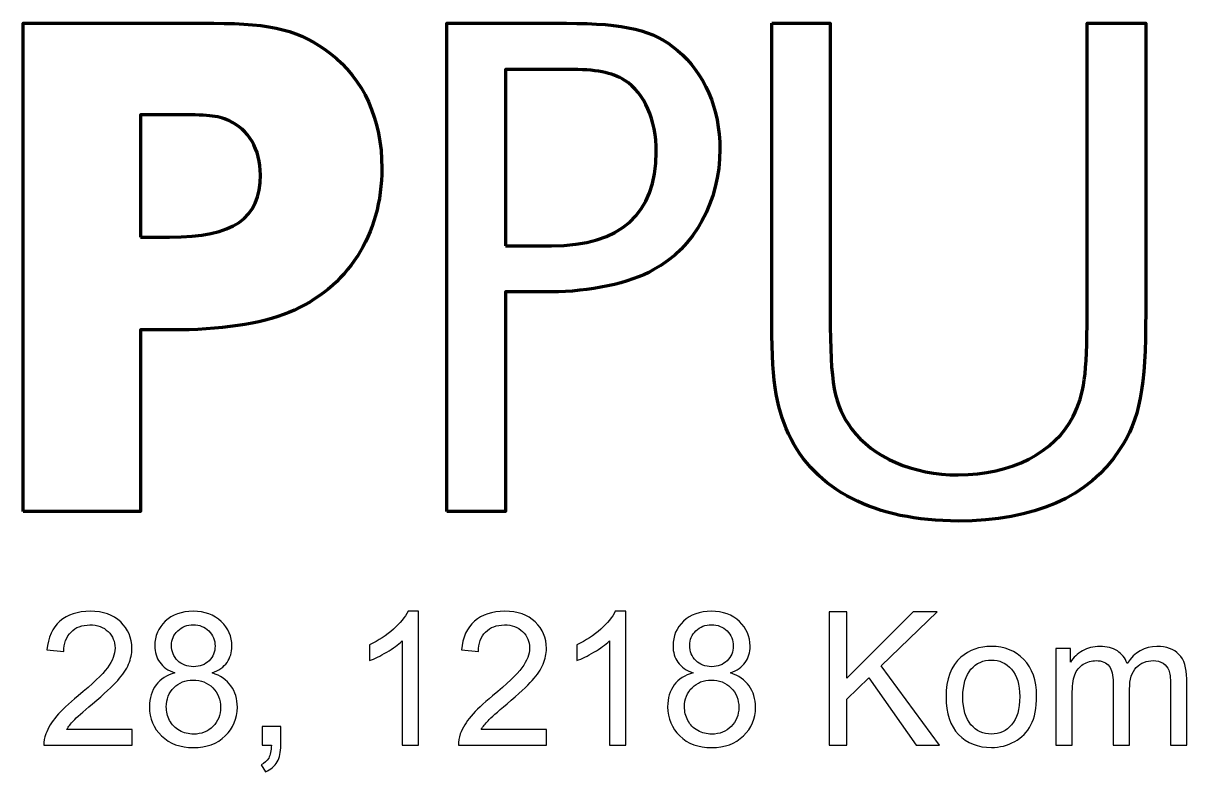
# Model space of a CAD drawing. Header units: millimetres. Extents: x -58 to 71, y 45 to 86.
# Drawn here: x 3.15 to 32.55, y 54.84 to 73.74 of the extents above; entities that cross this region are included whole.
import ezdxf

# ---------------------------------------------------------------- set-up
doc = ezdxf.new("R2010")
doc.units = ezdxf.units.MM
doc.header["$MEASUREMENT"] = 0
doc.layers.add('Layer 1', color=7, linetype='Continuous')

msp = doc.modelspace()

# ---------------------------------------------------------------- linework, layer by layer
at = {"layer": 'Layer 1', "color": 250, "lineweight": 70}
for points, knots in [([(3.1492, 61.4092), (3.1492, 61.4092), (6.1079, 61.4092), (6.1079, 61.4092), (6.1079, 61.4092), (6.1079, 61.4092), (6.1079, 65.9954), (6.1079, 65.9954), (6.1079, 65.9954), (6.1079, 65.9954), (6.8847, 65.9954), (6.8847, 65.9954), (6.8847, 65.9954), (8.1237, 65.9954), (9.1407, 66.1433), (9.8619, 66.4393), (9.8619, 66.4393), (11.3413, 67.0494), (12.2105, 68.3994), (12.2105, 70.0822), (12.2105, 70.0822), (12.2105, 71.3212), (11.7482, 72.3383), (10.8975, 72.9855), (10.8975, 72.9855), (10.1578, 73.5588), (9.4551, 73.7437), (7.9573, 73.7437), (7.9573, 73.7437), (7.9573, 73.7437), (3.1492, 73.7437), (3.1492, 73.7437), (3.1492, 73.7437), (3.1492, 73.7437), (3.1492, 61.4092), (3.1492, 61.4092)], [0, 0, 0, 0, 0.1, 0.1, 0.1, 0.1, 0.2, 0.2, 0.2, 0.2, 0.3, 0.3, 0.3, 0.3, 0.4, 0.4, 0.4, 0.4, 0.5, 0.5, 0.5, 0.5, 0.6, 0.6, 0.6, 0.6, 0.7, 0.7, 0.7, 0.7, 0.8, 0.8, 0.8, 0.8, 1, 1, 1, 1]), ([(13.855, 61.4092), (13.855, 61.4092), (15.3345, 61.4092), (15.3345, 61.4092), (15.3345, 61.4092), (15.3345, 61.4092), (15.3345, 66.957), (15.3345, 66.957), (15.3345, 66.957), (15.3345, 66.957), (16.4995, 66.957), (16.4995, 66.957), (16.4995, 66.957), (17.4241, 66.957), (18.4967, 67.1789), (19.07, 67.5118), (19.07, 67.5118), (20.1056, 68.0665), (20.7527, 69.2501), (20.7527, 70.563), (20.7527, 70.563), (20.7527, 71.5801), (20.3644, 72.4863), (19.6803, 73.0595), (19.6803, 73.0595), (19.07, 73.5773), (18.3672, 73.7437), (16.8693, 73.7437), (16.8693, 73.7437), (16.8693, 73.7437), (13.855, 73.7437), (13.855, 73.7437), (13.855, 73.7437), (13.855, 73.7437), (13.855, 61.4092), (13.855, 61.4092)], [0, 0, 0, 0, 0.1, 0.1, 0.1, 0.1, 0.2, 0.2, 0.2, 0.2, 0.3, 0.3, 0.3, 0.3, 0.4, 0.4, 0.4, 0.4, 0.5, 0.5, 0.5, 0.5, 0.6, 0.6, 0.6, 0.6, 0.7, 0.7, 0.7, 0.7, 0.8, 0.8, 0.8, 0.8, 1, 1, 1, 1]), ([(22.0617, 73.7437), (22.0617, 73.7437), (22.0617, 66.4393), (22.0617, 66.4393), (22.0617, 66.4393), (22.0617, 64.7563), (22.1543, 64.0907), (22.4871, 63.3695), (22.4871, 63.3695), (23.1528, 61.9455), (24.6692, 61.1688), (26.7774, 61.1688), (26.7774, 61.1688), (28.6821, 61.1688), (30.0875, 61.7791), (30.8457, 62.9626), (30.8457, 62.9626), (31.3634, 63.7394), (31.5114, 64.5159), (31.5114, 66.4393), (31.5114, 66.4393), (31.5114, 66.4393), (31.5114, 73.7437), (31.5114, 73.7437), (31.5114, 73.7437), (31.5114, 73.7437), (30.0321, 73.7437), (30.0321, 73.7437), (30.0321, 73.7437), (30.0321, 73.7437), (30.0321, 66.3837), (30.0321, 66.3837), (30.0321, 66.3837), (30.0321, 64.8674), (29.9581, 64.3681), (29.6806, 63.8133), (29.6806, 63.8133), (29.2183, 62.9071), (28.1087, 62.3339), (26.7774, 62.3339), (26.7774, 62.3339), (25.6308, 62.3339), (24.6138, 62.7776), (24.0775, 63.499), (24.0775, 63.499), (23.6336, 64.1091), (23.5412, 64.627), (23.5412, 66.3837), (23.5412, 66.3837), (23.5412, 66.3837), (23.5412, 73.7437), (23.5412, 73.7437), (23.5412, 73.7437), (23.5412, 73.7437), (22.0617, 73.7437), (22.0617, 73.7437)], [0, 0, 0, 0, 0.0666667, 0.0666667, 0.0666667, 0.0666667, 0.1333333, 0.1333333, 0.1333333, 0.1333333, 0.2, 0.2, 0.2, 0.2, 0.2666667, 0.2666667, 0.2666667, 0.2666667, 0.3333333, 0.3333333, 0.3333333, 0.3333333, 0.4, 0.4, 0.4, 0.4, 0.4666667, 0.4666667, 0.4666667, 0.4666667, 0.5333333, 0.5333333, 0.5333333, 0.5333333, 0.6, 0.6, 0.6, 0.6, 0.6666667, 0.6666667, 0.6666667, 0.6666667, 0.7333333, 0.7333333, 0.7333333, 0.7333333, 0.8, 0.8, 0.8, 0.8, 0.8666667, 0.8666667, 0.8666667, 0.8666667, 1, 1, 1, 1]), ([(15.3345, 68.122), (15.3345, 68.122), (15.3345, 72.5787), (15.3345, 72.5787), (15.3345, 72.5787), (15.3345, 72.5787), (16.9064, 72.5787), (16.9064, 72.5787), (16.9064, 72.5787), (17.6276, 72.5787), (18.0159, 72.5047), (18.3488, 72.3013), (18.3488, 72.3013), (18.848, 71.9685), (19.1439, 71.3212), (19.1439, 70.489), (19.1439, 70.489), (19.1439, 68.9357), (18.2377, 68.122), (16.4995, 68.122), (16.4995, 68.122), (16.4995, 68.122), (15.3345, 68.122), (15.3345, 68.122)], [0, 0, 0, 0, 0.1428571, 0.1428571, 0.1428571, 0.1428571, 0.2857143, 0.2857143, 0.2857143, 0.2857143, 0.4285714, 0.4285714, 0.4285714, 0.4285714, 0.5714286, 0.5714286, 0.5714286, 0.5714286, 0.7142857, 0.7142857, 0.7142857, 0.7142857, 1, 1, 1, 1]), ([(6.1079, 68.344), (6.1079, 68.344), (6.1079, 71.4321), (6.1079, 71.4321), (6.1079, 71.4321), (6.1079, 71.4321), (6.9586, 71.4321), (6.9586, 71.4321), (6.9586, 71.4321), (7.8093, 71.4321), (8.0497, 71.4137), (8.3455, 71.2842), (8.3455, 71.2842), (8.8449, 71.0623), (9.1407, 70.563), (9.1407, 69.9157), (9.1407, 69.9157), (9.1407, 68.8062), (8.475, 68.344), (6.8477, 68.344), (6.8477, 68.344), (6.8477, 68.344), (6.1079, 68.344), (6.1079, 68.344)], [0, 0, 0, 0, 0.1428571, 0.1428571, 0.1428571, 0.1428571, 0.2857143, 0.2857143, 0.2857143, 0.2857143, 0.4285714, 0.4285714, 0.4285714, 0.4285714, 0.5714286, 0.5714286, 0.5714286, 0.5714286, 0.7142857, 0.7142857, 0.7142857, 0.7142857, 1, 1, 1, 1])]:
    msp.add_open_spline(points, degree=3, knots=knots, dxfattribs=at)
at = {"layer": 'Layer 1', "color": 250}
for points, knots in [([(5.8989, 55.9004), (5.8989, 55.9004), (5.8989, 55.5024), (5.8989, 55.5024), (5.8989, 55.5024), (5.8989, 55.5024), (3.6706, 55.5024), (3.6706, 55.5024), (3.6706, 55.5024), (3.6674, 55.6021), (3.6831, 55.6978), (3.7184, 55.7897), (3.7184, 55.7897), (3.7749, 55.942), (3.866, 56.0911), (3.9908, 56.2387), (3.9908, 56.2387), (4.1164, 56.3854), (4.2969, 56.5558), (4.5324, 56.7488), (4.5324, 56.7488), (4.8989, 57.0495), (5.147, 57.2873), (5.2757, 57.4631), (5.2757, 57.4631), (5.4044, 57.6382), (5.4688, 57.8046), (5.4688, 57.9608), (5.4688, 57.9608), (5.4688, 58.1248), (5.4099, 58.263), (5.293, 58.376), (5.293, 58.376), (5.1752, 58.4882), (5.0222, 58.5447), (4.8338, 58.5447), (4.8338, 58.5447), (4.6344, 58.5447), (4.4751, 58.4851), (4.3558, 58.365), (4.3558, 58.365), (4.2357, 58.2457), (4.1753, 58.0801), (4.1737, 57.8689), (4.1737, 57.8689), (4.1737, 57.8689), (3.7483, 57.9121), (3.7483, 57.9121), (3.7483, 57.9121), (3.7773, 58.23), (3.8872, 58.4717), (4.0771, 58.6381), (4.0771, 58.6381), (4.2671, 58.8045), (4.523, 58.8877), (4.8432, 58.8877), (4.8432, 58.8877), (5.1666, 58.8877), (5.4225, 58.7975), (5.6109, 58.6185), (5.6109, 58.6185), (5.8, 58.4388), (5.8942, 58.2166), (5.8942, 57.9513), (5.8942, 57.9513), (5.8942, 57.8163), (5.8668, 57.6837), (5.811, 57.5534), (5.811, 57.5534), (5.7561, 57.4231), (5.6642, 57.2857), (5.5363, 57.1421), (5.5363, 57.1421), (5.4084, 56.9977), (5.1956, 56.7999), (4.8982, 56.5487), (4.8982, 56.5487), (4.6501, 56.3399), (4.4908, 56.1986), (4.4202, 56.1241), (4.4202, 56.1241), (4.3495, 56.0503), (4.2914, 55.9757), (4.2451, 55.9004), (4.2451, 55.9004), (4.2451, 55.9004), (5.8989, 55.9004), (5.8989, 55.9004)], [0, 0, 0, 0, 0.0434783, 0.0434783, 0.0434783, 0.0434783, 0.0869565, 0.0869565, 0.0869565, 0.0869565, 0.1304348, 0.1304348, 0.1304348, 0.1304348, 0.173913, 0.173913, 0.173913, 0.173913, 0.2173913, 0.2173913, 0.2173913, 0.2173913, 0.2608696, 0.2608696, 0.2608696, 0.2608696, 0.3043478, 0.3043478, 0.3043478, 0.3043478, 0.3478261, 0.3478261, 0.3478261, 0.3478261, 0.3913043, 0.3913043, 0.3913043, 0.3913043, 0.4347826, 0.4347826, 0.4347826, 0.4347826, 0.4782609, 0.4782609, 0.4782609, 0.4782609, 0.5217391, 0.5217391, 0.5217391, 0.5217391, 0.5652174, 0.5652174, 0.5652174, 0.5652174, 0.6086957, 0.6086957, 0.6086957, 0.6086957, 0.6521739, 0.6521739, 0.6521739, 0.6521739, 0.6956522, 0.6956522, 0.6956522, 0.6956522, 0.7391304, 0.7391304, 0.7391304, 0.7391304, 0.7826087, 0.7826087, 0.7826087, 0.7826087, 0.826087, 0.826087, 0.826087, 0.826087, 0.8695652, 0.8695652, 0.8695652, 0.8695652, 0.9130435, 0.9130435, 0.9130435, 0.9130435, 1, 1, 1, 1]), ([(6.9798, 57.3305), (6.8079, 57.3933), (6.6807, 57.4827), (6.5975, 57.5997), (6.5975, 57.5997), (6.5151, 57.7159), (6.4735, 57.8556), (6.4735, 58.0181), (6.4735, 58.0181), (6.4735, 58.2637), (6.5614, 58.4694), (6.738, 58.6366), (6.738, 58.6366), (6.9146, 58.8038), (7.1486, 58.8877), (7.4413, 58.8877), (7.4413, 58.8877), (7.7357, 58.8877), (7.9727, 58.8022), (8.1525, 58.6311), (8.1525, 58.6311), (8.3314, 58.46), (8.4209, 58.252), (8.4209, 58.0063), (8.4209, 58.0063), (8.4209, 57.8501), (8.3801, 57.7143), (8.2985, 57.5981), (8.2985, 57.5981), (8.216, 57.4827), (8.092, 57.3933), (7.9248, 57.3305), (7.9248, 57.3305), (8.1313, 57.263), (8.289, 57.1546), (8.3974, 57.0039), (8.3974, 57.0039), (8.5049, 56.854), (8.559, 56.6743), (8.559, 56.4663), (8.559, 56.4663), (8.559, 56.1774), (8.457, 55.9357), (8.2537, 55.7394), (8.2537, 55.7394), (8.0496, 55.5432), (7.7812, 55.4451), (7.4484, 55.4451), (7.4484, 55.4451), (7.1156, 55.4451), (6.8479, 55.5432), (6.6439, 55.7402), (6.6439, 55.7402), (6.4398, 55.9372), (6.3377, 56.1829), (6.3377, 56.4773), (6.3377, 56.4773), (6.3377, 56.6963), (6.3935, 56.8799), (6.5049, 57.0283), (6.5049, 57.0283), (6.6156, 57.1758), (6.7741, 57.2771), (6.9798, 57.3305)], [0, 0, 0, 0, 0.0588235, 0.0588235, 0.0588235, 0.0588235, 0.1176471, 0.1176471, 0.1176471, 0.1176471, 0.1764706, 0.1764706, 0.1764706, 0.1764706, 0.2352941, 0.2352941, 0.2352941, 0.2352941, 0.2941176, 0.2941176, 0.2941176, 0.2941176, 0.3529412, 0.3529412, 0.3529412, 0.3529412, 0.4117647, 0.4117647, 0.4117647, 0.4117647, 0.4705882, 0.4705882, 0.4705882, 0.4705882, 0.5294118, 0.5294118, 0.5294118, 0.5294118, 0.5882353, 0.5882353, 0.5882353, 0.5882353, 0.6470588, 0.6470588, 0.6470588, 0.6470588, 0.7058824, 0.7058824, 0.7058824, 0.7058824, 0.7647059, 0.7647059, 0.7647059, 0.7647059, 0.8235294, 0.8235294, 0.8235294, 0.8235294, 0.8823529, 0.8823529, 0.8823529, 0.8823529, 1, 1, 1, 1]), ([(13.1376, 55.5024), (13.1376, 55.5024), (12.7239, 55.5024), (12.7239, 55.5024), (12.7239, 55.5024), (12.7239, 55.5024), (12.7239, 58.1397), (12.7239, 58.1397), (12.7239, 58.1397), (12.6243, 58.0447), (12.494, 57.9498), (12.3323, 57.8548), (12.3323, 57.8548), (12.1698, 57.7598), (12.0246, 57.6884), (11.8959, 57.6413), (11.8959, 57.6413), (11.8959, 57.6413), (11.8959, 58.0408), (11.8959, 58.0408), (11.8959, 58.0408), (12.1274, 58.1499), (12.3299, 58.2818), (12.5034, 58.4364), (12.5034, 58.4364), (12.6761, 58.5918), (12.7993, 58.7418), (12.8715, 58.8877), (12.8715, 58.8877), (12.8715, 58.8877), (13.1376, 58.8877), (13.1376, 58.8877), (13.1376, 58.8877), (13.1376, 58.8877), (13.1376, 55.5024), (13.1376, 55.5024)], [0, 0, 0, 0, 0.1, 0.1, 0.1, 0.1, 0.2, 0.2, 0.2, 0.2, 0.3, 0.3, 0.3, 0.3, 0.4, 0.4, 0.4, 0.4, 0.5, 0.5, 0.5, 0.5, 0.6, 0.6, 0.6, 0.6, 0.7, 0.7, 0.7, 0.7, 0.8, 0.8, 0.8, 0.8, 1, 1, 1, 1]), ([(16.3738, 55.9004), (16.3738, 55.9004), (16.3738, 55.5024), (16.3738, 55.5024), (16.3738, 55.5024), (16.3738, 55.5024), (14.1455, 55.5024), (14.1455, 55.5024), (14.1455, 55.5024), (14.1423, 55.6021), (14.158, 55.6978), (14.1933, 55.7897), (14.1933, 55.7897), (14.2498, 55.942), (14.3409, 56.0911), (14.4657, 56.2387), (14.4657, 56.2387), (14.5913, 56.3854), (14.7718, 56.5558), (15.0073, 56.7488), (15.0073, 56.7488), (15.3738, 57.0495), (15.6219, 57.2873), (15.7506, 57.4631), (15.7506, 57.4631), (15.8793, 57.6382), (15.9437, 57.8046), (15.9437, 57.9608), (15.9437, 57.9608), (15.9437, 58.1248), (15.8848, 58.263), (15.7679, 58.376), (15.7679, 58.376), (15.6501, 58.4882), (15.4971, 58.5447), (15.3087, 58.5447), (15.3087, 58.5447), (15.1093, 58.5447), (14.95, 58.4851), (14.8307, 58.365), (14.8307, 58.365), (14.7106, 58.2457), (14.6502, 58.0801), (14.6486, 57.8689), (14.6486, 57.8689), (14.6486, 57.8689), (14.2232, 57.9121), (14.2232, 57.9121), (14.2232, 57.9121), (14.2522, 58.23), (14.3621, 58.4717), (14.552, 58.6381), (14.552, 58.6381), (14.742, 58.8045), (14.9979, 58.8877), (15.3181, 58.8877), (15.3181, 58.8877), (15.6415, 58.8877), (15.8974, 58.7975), (16.0858, 58.6185), (16.0858, 58.6185), (16.2749, 58.4388), (16.3691, 58.2166), (16.3691, 57.9513), (16.3691, 57.9513), (16.3691, 57.8163), (16.3417, 57.6837), (16.2859, 57.5534), (16.2859, 57.5534), (16.231, 57.4231), (16.1391, 57.2857), (16.0112, 57.1421), (16.0112, 57.1421), (15.8833, 56.9977), (15.6705, 56.7999), (15.3731, 56.5487), (15.3731, 56.5487), (15.125, 56.3399), (14.9657, 56.1986), (14.8951, 56.1241), (14.8951, 56.1241), (14.8244, 56.0503), (14.7663, 55.9757), (14.72, 55.9004), (14.72, 55.9004), (14.72, 55.9004), (16.3738, 55.9004), (16.3738, 55.9004)], [0, 0, 0, 0, 0.0434783, 0.0434783, 0.0434783, 0.0434783, 0.0869565, 0.0869565, 0.0869565, 0.0869565, 0.1304348, 0.1304348, 0.1304348, 0.1304348, 0.173913, 0.173913, 0.173913, 0.173913, 0.2173913, 0.2173913, 0.2173913, 0.2173913, 0.2608696, 0.2608696, 0.2608696, 0.2608696, 0.3043478, 0.3043478, 0.3043478, 0.3043478, 0.3478261, 0.3478261, 0.3478261, 0.3478261, 0.3913043, 0.3913043, 0.3913043, 0.3913043, 0.4347826, 0.4347826, 0.4347826, 0.4347826, 0.4782609, 0.4782609, 0.4782609, 0.4782609, 0.5217391, 0.5217391, 0.5217391, 0.5217391, 0.5652174, 0.5652174, 0.5652174, 0.5652174, 0.6086957, 0.6086957, 0.6086957, 0.6086957, 0.6521739, 0.6521739, 0.6521739, 0.6521739, 0.6956522, 0.6956522, 0.6956522, 0.6956522, 0.7391304, 0.7391304, 0.7391304, 0.7391304, 0.7826087, 0.7826087, 0.7826087, 0.7826087, 0.826087, 0.826087, 0.826087, 0.826087, 0.8695652, 0.8695652, 0.8695652, 0.8695652, 0.9130435, 0.9130435, 0.9130435, 0.9130435, 1, 1, 1, 1]), ([(18.3762, 55.5024), (18.3762, 55.5024), (17.9625, 55.5024), (17.9625, 55.5024), (17.9625, 55.5024), (17.9625, 55.5024), (17.9625, 58.1397), (17.9625, 58.1397), (17.9625, 58.1397), (17.8629, 58.0447), (17.7326, 57.9498), (17.5709, 57.8548), (17.5709, 57.8548), (17.4084, 57.7598), (17.2632, 57.6884), (17.1345, 57.6413), (17.1345, 57.6413), (17.1345, 57.6413), (17.1345, 58.0408), (17.1345, 58.0408), (17.1345, 58.0408), (17.366, 58.1499), (17.5685, 58.2818), (17.742, 58.4364), (17.742, 58.4364), (17.9147, 58.5918), (18.0379, 58.7418), (18.1101, 58.8877), (18.1101, 58.8877), (18.1101, 58.8877), (18.3762, 58.8877), (18.3762, 58.8877), (18.3762, 58.8877), (18.3762, 58.8877), (18.3762, 55.5024), (18.3762, 55.5024)], [0, 0, 0, 0, 0.1, 0.1, 0.1, 0.1, 0.2, 0.2, 0.2, 0.2, 0.3, 0.3, 0.3, 0.3, 0.4, 0.4, 0.4, 0.4, 0.5, 0.5, 0.5, 0.5, 0.6, 0.6, 0.6, 0.6, 0.7, 0.7, 0.7, 0.7, 0.8, 0.8, 0.8, 0.8, 1, 1, 1, 1]), ([(20.074, 57.3305), (19.9021, 57.3933), (19.7749, 57.4827), (19.6917, 57.5997), (19.6917, 57.5997), (19.6093, 57.7159), (19.5677, 57.8556), (19.5677, 58.0181), (19.5677, 58.0181), (19.5677, 58.2637), (19.6556, 58.4694), (19.8322, 58.6366), (19.8322, 58.6366), (20.0088, 58.8038), (20.2428, 58.8877), (20.5355, 58.8877), (20.5355, 58.8877), (20.8299, 58.8877), (21.0669, 58.8022), (21.2467, 58.6311), (21.2467, 58.6311), (21.4256, 58.46), (21.5151, 58.252), (21.5151, 58.0063), (21.5151, 58.0063), (21.5151, 57.8501), (21.4743, 57.7143), (21.3927, 57.5981), (21.3927, 57.5981), (21.3102, 57.4827), (21.1862, 57.3933), (21.019, 57.3305), (21.019, 57.3305), (21.2255, 57.263), (21.3832, 57.1546), (21.4916, 57.0039), (21.4916, 57.0039), (21.5991, 56.854), (21.6532, 56.6743), (21.6532, 56.4663), (21.6532, 56.4663), (21.6532, 56.1774), (21.5512, 55.9357), (21.3479, 55.7394), (21.3479, 55.7394), (21.1438, 55.5432), (20.8754, 55.4451), (20.5426, 55.4451), (20.5426, 55.4451), (20.2098, 55.4451), (19.9421, 55.5432), (19.7381, 55.7402), (19.7381, 55.7402), (19.534, 55.9372), (19.4319, 56.1829), (19.4319, 56.4773), (19.4319, 56.4773), (19.4319, 56.6963), (19.4877, 56.8799), (19.5991, 57.0283), (19.5991, 57.0283), (19.7098, 57.1758), (19.8683, 57.2771), (20.074, 57.3305)], [0, 0, 0, 0, 0.0588235, 0.0588235, 0.0588235, 0.0588235, 0.1176471, 0.1176471, 0.1176471, 0.1176471, 0.1764706, 0.1764706, 0.1764706, 0.1764706, 0.2352941, 0.2352941, 0.2352941, 0.2352941, 0.2941176, 0.2941176, 0.2941176, 0.2941176, 0.3529412, 0.3529412, 0.3529412, 0.3529412, 0.4117647, 0.4117647, 0.4117647, 0.4117647, 0.4705882, 0.4705882, 0.4705882, 0.4705882, 0.5294118, 0.5294118, 0.5294118, 0.5294118, 0.5882353, 0.5882353, 0.5882353, 0.5882353, 0.6470588, 0.6470588, 0.6470588, 0.6470588, 0.7058824, 0.7058824, 0.7058824, 0.7058824, 0.7647059, 0.7647059, 0.7647059, 0.7647059, 0.8235294, 0.8235294, 0.8235294, 0.8235294, 0.8823529, 0.8823529, 0.8823529, 0.8823529, 1, 1, 1, 1]), ([(23.5136, 55.5024), (23.5136, 55.5024), (23.5136, 58.8736), (23.5136, 58.8736), (23.5136, 58.8736), (23.5136, 58.8736), (23.9602, 58.8736), (23.9602, 58.8736), (23.9602, 58.8736), (23.9602, 58.8736), (23.9602, 57.2017), (23.9602, 57.2017), (23.9602, 57.2017), (23.9602, 57.2017), (25.6344, 58.8736), (25.6344, 58.8736), (25.6344, 58.8736), (25.6344, 58.8736), (26.2388, 58.8736), (26.2388, 58.8736), (26.2388, 58.8736), (26.2388, 58.8736), (24.8244, 57.5079), (24.8244, 57.5079), (24.8244, 57.5079), (24.8244, 57.5079), (26.3008, 55.5024), (26.3008, 55.5024), (26.3008, 55.5024), (26.3008, 55.5024), (25.7121, 55.5024), (25.7121, 55.5024), (25.7121, 55.5024), (25.7121, 55.5024), (24.512, 57.2088), (24.512, 57.2088), (24.512, 57.2088), (24.512, 57.2088), (23.9602, 56.6704), (23.9602, 56.6704), (23.9602, 56.6704), (23.9602, 56.6704), (23.9602, 55.5024), (23.9602, 55.5024), (23.9602, 55.5024), (23.9602, 55.5024), (23.5136, 55.5024), (23.5136, 55.5024)], [0, 0, 0, 0, 0.0769231, 0.0769231, 0.0769231, 0.0769231, 0.1538462, 0.1538462, 0.1538462, 0.1538462, 0.2307692, 0.2307692, 0.2307692, 0.2307692, 0.3076923, 0.3076923, 0.3076923, 0.3076923, 0.3846154, 0.3846154, 0.3846154, 0.3846154, 0.4615385, 0.4615385, 0.4615385, 0.4615385, 0.5384615, 0.5384615, 0.5384615, 0.5384615, 0.6153846, 0.6153846, 0.6153846, 0.6153846, 0.6923077, 0.6923077, 0.6923077, 0.6923077, 0.7692308, 0.7692308, 0.7692308, 0.7692308, 0.8461538, 0.8461538, 0.8461538, 0.8461538, 1, 1, 1, 1]), ([(6.8966, 58.0322), (6.8966, 57.8728), (6.9484, 57.7426), (7.0504, 57.6413), (7.0504, 57.6413), (7.1533, 57.54), (7.2867, 57.489), (7.4507, 57.489), (7.4507, 57.489), (7.6101, 57.489), (7.7412, 57.5393), (7.8432, 57.6397), (7.8432, 57.6397), (7.9452, 57.7402), (7.9955, 57.8634), (7.9955, 58.0086), (7.9955, 58.0086), (7.9955, 58.1609), (7.9437, 58.2881), (7.8385, 58.3917), (7.8385, 58.3917), (7.7333, 58.4953), (7.603, 58.5471), (7.446, 58.5471), (7.446, 58.5471), (7.2883, 58.5471), (7.1572, 58.4961), (7.0528, 58.3956), (7.0528, 58.3956), (6.9484, 58.2943), (6.8966, 58.1727), (6.8966, 58.0322)], [0, 0, 0, 0, 0.1111111, 0.1111111, 0.1111111, 0.1111111, 0.2222222, 0.2222222, 0.2222222, 0.2222222, 0.3333333, 0.3333333, 0.3333333, 0.3333333, 0.4444444, 0.4444444, 0.4444444, 0.4444444, 0.5555556, 0.5555556, 0.5555556, 0.5555556, 0.6666667, 0.6666667, 0.6666667, 0.6666667, 0.7777778, 0.7777778, 0.7777778, 0.7777778, 1, 1, 1, 1]), ([(19.9908, 58.0322), (19.9908, 57.8728), (20.0426, 57.7426), (20.1446, 57.6413), (20.1446, 57.6413), (20.2475, 57.54), (20.3809, 57.489), (20.5449, 57.489), (20.5449, 57.489), (20.7043, 57.489), (20.8354, 57.5393), (20.9374, 57.6397), (20.9374, 57.6397), (21.0394, 57.7402), (21.0897, 57.8634), (21.0897, 58.0086), (21.0897, 58.0086), (21.0897, 58.1609), (21.0379, 58.2881), (20.9327, 58.3917), (20.9327, 58.3917), (20.8275, 58.4953), (20.6972, 58.5471), (20.5402, 58.5471), (20.5402, 58.5471), (20.3825, 58.5471), (20.2514, 58.4961), (20.147, 58.3956), (20.147, 58.3956), (20.0426, 58.2943), (19.9908, 58.1727), (19.9908, 58.0322)], [0, 0, 0, 0, 0.1111111, 0.1111111, 0.1111111, 0.1111111, 0.2222222, 0.2222222, 0.2222222, 0.2222222, 0.3333333, 0.3333333, 0.3333333, 0.3333333, 0.4444444, 0.4444444, 0.4444444, 0.4444444, 0.5555556, 0.5555556, 0.5555556, 0.5555556, 0.6666667, 0.6666667, 0.6666667, 0.6666667, 0.7777778, 0.7777778, 0.7777778, 0.7777778, 1, 1, 1, 1]), ([(26.4664, 56.7237), (26.4664, 57.1758), (26.592, 57.511), (26.8439, 57.7284), (26.8439, 57.7284), (27.0535, 57.909), (27.3094, 58), (27.6116, 58), (27.6116, 58), (27.9475, 58), (28.2223, 57.8901), (28.435, 57.6696), (28.435, 57.6696), (28.6485, 57.4498), (28.7544, 57.146), (28.7544, 56.7583), (28.7544, 56.7583), (28.7544, 56.4435), (28.7073, 56.1963), (28.6131, 56.0165), (28.6131, 56.0165), (28.519, 55.836), (28.3816, 55.6963), (28.2018, 55.5966), (28.2018, 55.5966), (28.0213, 55.4969), (27.8251, 55.4475), (27.6116, 55.4475), (27.6116, 55.4475), (27.2702, 55.4475), (26.9939, 55.5566), (26.7827, 55.7763), (26.7827, 55.7763), (26.5716, 55.9953), (26.4664, 56.3109), (26.4664, 56.7237)], [0, 0, 0, 0, 0.1, 0.1, 0.1, 0.1, 0.2, 0.2, 0.2, 0.2, 0.3, 0.3, 0.3, 0.3, 0.4, 0.4, 0.4, 0.4, 0.5, 0.5, 0.5, 0.5, 0.6, 0.6, 0.6, 0.6, 0.7, 0.7, 0.7, 0.7, 0.8, 0.8, 0.8, 0.8, 1, 1, 1, 1]), ([(29.2403, 55.5024), (29.2403, 55.5024), (29.2403, 57.9443), (29.2403, 57.9443), (29.2403, 57.9443), (29.2403, 57.9443), (29.61, 57.9443), (29.61, 57.9443), (29.61, 57.9443), (29.61, 57.9443), (29.61, 57.6021), (29.61, 57.6021), (29.61, 57.6021), (29.6869, 57.7214), (29.789, 57.8179), (29.9161, 57.8901), (29.9161, 57.8901), (30.0433, 57.9631), (30.1885, 58), (30.351, 58), (30.351, 58), (30.5315, 58), (30.6799, 57.9623), (30.7952, 57.887), (30.7952, 57.887), (30.9114, 57.8116), (30.993, 57.7072), (31.0401, 57.5722), (31.0401, 57.5722), (31.234, 57.8572), (31.4852, 58), (31.7944, 58), (31.7944, 58), (32.037, 58), (32.223, 57.9325), (32.3533, 57.7983), (32.3533, 57.7983), (32.4836, 57.6641), (32.5488, 57.4576), (32.5488, 57.179), (32.5488, 57.179), (32.5488, 57.179), (32.5488, 55.5024), (32.5488, 55.5024), (32.5488, 55.5024), (32.5488, 55.5024), (32.1375, 55.5024), (32.1375, 55.5024), (32.1375, 55.5024), (32.1375, 55.5024), (32.1375, 57.0408), (32.1375, 57.0408), (32.1375, 57.0408), (32.1375, 57.2065), (32.1241, 57.3258), (32.0974, 57.3988), (32.0974, 57.3988), (32.07, 57.471), (32.0213, 57.5298), (31.9514, 57.5746), (31.9514, 57.5746), (31.8808, 57.6185), (31.7976, 57.6413), (31.7026, 57.6413), (31.7026, 57.6413), (31.5307, 57.6413), (31.3886, 57.584), (31.2748, 57.4694), (31.2748, 57.4694), (31.1618, 57.3556), (31.1045, 57.1727), (31.1045, 56.9215), (31.1045, 56.9215), (31.1045, 56.9215), (31.1045, 55.5024), (31.1045, 55.5024), (31.1045, 55.5024), (31.1045, 55.5024), (30.6909, 55.5024), (30.6909, 55.5024), (30.6909, 55.5024), (30.6909, 55.5024), (30.6909, 57.0887), (30.6909, 57.0887), (30.6909, 57.0887), (30.6909, 57.2732), (30.6571, 57.4113), (30.5896, 57.5032), (30.5896, 57.5032), (30.5221, 57.595), (30.4122, 57.6413), (30.2584, 57.6413), (30.2584, 57.6413), (30.1422, 57.6413), (30.0347, 57.6107), (29.9358, 57.5487), (29.9358, 57.5487), (29.8369, 57.4875), (29.7647, 57.398), (29.7207, 57.2802), (29.7207, 57.2802), (29.676, 57.1617), (29.654, 56.9914), (29.654, 56.7693), (29.654, 56.7693), (29.654, 56.7693), (29.654, 55.5024), (29.654, 55.5024), (29.654, 55.5024), (29.654, 55.5024), (29.2403, 55.5024), (29.2403, 55.5024)], [0, 0, 0, 0, 0.0344828, 0.0344828, 0.0344828, 0.0344828, 0.0689655, 0.0689655, 0.0689655, 0.0689655, 0.1034483, 0.1034483, 0.1034483, 0.1034483, 0.137931, 0.137931, 0.137931, 0.137931, 0.1724138, 0.1724138, 0.1724138, 0.1724138, 0.2068966, 0.2068966, 0.2068966, 0.2068966, 0.2413793, 0.2413793, 0.2413793, 0.2413793, 0.2758621, 0.2758621, 0.2758621, 0.2758621, 0.3103448, 0.3103448, 0.3103448, 0.3103448, 0.3448276, 0.3448276, 0.3448276, 0.3448276, 0.3793103, 0.3793103, 0.3793103, 0.3793103, 0.4137931, 0.4137931, 0.4137931, 0.4137931, 0.4482759, 0.4482759, 0.4482759, 0.4482759, 0.4827586, 0.4827586, 0.4827586, 0.4827586, 0.5172414, 0.5172414, 0.5172414, 0.5172414, 0.5517241, 0.5517241, 0.5517241, 0.5517241, 0.5862069, 0.5862069, 0.5862069, 0.5862069, 0.6206897, 0.6206897, 0.6206897, 0.6206897, 0.6551724, 0.6551724, 0.6551724, 0.6551724, 0.6896552, 0.6896552, 0.6896552, 0.6896552, 0.7241379, 0.7241379, 0.7241379, 0.7241379, 0.7586207, 0.7586207, 0.7586207, 0.7586207, 0.7931034, 0.7931034, 0.7931034, 0.7931034, 0.8275862, 0.8275862, 0.8275862, 0.8275862, 0.862069, 0.862069, 0.862069, 0.862069, 0.8965517, 0.8965517, 0.8965517, 0.8965517, 0.9310345, 0.9310345, 0.9310345, 0.9310345, 1, 1, 1, 1]), ([(26.8918, 56.7237), (26.8918, 56.4105), (26.9601, 56.1766), (27.0967, 56.0212), (27.0967, 56.0212), (27.2333, 55.865), (27.4052, 55.7873), (27.6116, 55.7873), (27.6116, 55.7873), (27.8172, 55.7873), (27.9884, 55.8658), (28.1249, 56.022), (28.1249, 56.022), (28.2607, 56.1782), (28.329, 56.4168), (28.329, 56.7371), (28.329, 56.7371), (28.329, 57.0393), (28.2607, 57.2685), (28.1234, 57.4239), (28.1234, 57.4239), (27.986, 57.5793), (27.8157, 57.657), (27.6116, 57.657), (27.6116, 57.657), (27.4052, 57.657), (27.2333, 57.5793), (27.0967, 57.4247), (27.0967, 57.4247), (26.9601, 57.27), (26.8918, 57.0361), (26.8918, 56.7237)], [0, 0, 0, 0, 0.1111111, 0.1111111, 0.1111111, 0.1111111, 0.2222222, 0.2222222, 0.2222222, 0.2222222, 0.3333333, 0.3333333, 0.3333333, 0.3333333, 0.4444444, 0.4444444, 0.4444444, 0.4444444, 0.5555556, 0.5555556, 0.5555556, 0.5555556, 0.6666667, 0.6666667, 0.6666667, 0.6666667, 0.7777778, 0.7777778, 0.7777778, 0.7777778, 1, 1, 1, 1]), ([(6.7632, 56.4749), (6.7632, 56.3572), (6.7914, 56.2426), (6.8471, 56.1327), (6.8471, 56.1327), (6.9029, 56.022), (6.9861, 55.9365), (7.0967, 55.876), (7.0967, 55.876), (7.2074, 55.8156), (7.3259, 55.785), (7.4531, 55.785), (7.4531, 55.785), (7.6509, 55.785), (7.8142, 55.8485), (7.9429, 55.9765), (7.9429, 55.9765), (8.0716, 56.1036), (8.136, 56.2653), (8.136, 56.4616), (8.136, 56.4616), (8.136, 56.6609), (8.07, 56.8258), (7.9374, 56.9561), (7.9374, 56.9561), (7.8047, 57.0864), (7.6383, 57.1515), (7.439, 57.1515), (7.439, 57.1515), (7.2443, 57.1515), (7.0834, 57.0871), (6.9555, 56.9584), (6.9555, 56.9584), (6.8275, 56.8289), (6.7632, 56.668), (6.7632, 56.4749)], [0, 0, 0, 0, 0.1, 0.1, 0.1, 0.1, 0.2, 0.2, 0.2, 0.2, 0.3, 0.3, 0.3, 0.3, 0.4, 0.4, 0.4, 0.4, 0.5, 0.5, 0.5, 0.5, 0.6, 0.6, 0.6, 0.6, 0.7, 0.7, 0.7, 0.7, 0.8, 0.8, 0.8, 0.8, 1, 1, 1, 1]), ([(19.8574, 56.4749), (19.8574, 56.3572), (19.8856, 56.2426), (19.9413, 56.1327), (19.9413, 56.1327), (19.9971, 56.022), (20.0803, 55.9365), (20.1909, 55.876), (20.1909, 55.876), (20.3016, 55.8156), (20.4201, 55.785), (20.5473, 55.785), (20.5473, 55.785), (20.7451, 55.785), (20.9084, 55.8485), (21.0371, 55.9765), (21.0371, 55.9765), (21.1658, 56.1036), (21.2302, 56.2653), (21.2302, 56.4616), (21.2302, 56.4616), (21.2302, 56.6609), (21.1642, 56.8258), (21.0316, 56.9561), (21.0316, 56.9561), (20.8989, 57.0864), (20.7325, 57.1515), (20.5332, 57.1515), (20.5332, 57.1515), (20.3385, 57.1515), (20.1776, 57.0871), (20.0497, 56.9584), (20.0497, 56.9584), (19.9217, 56.8289), (19.8574, 56.668), (19.8574, 56.4749)], [0, 0, 0, 0, 0.1, 0.1, 0.1, 0.1, 0.2, 0.2, 0.2, 0.2, 0.3, 0.3, 0.3, 0.3, 0.4, 0.4, 0.4, 0.4, 0.5, 0.5, 0.5, 0.5, 0.6, 0.6, 0.6, 0.6, 0.7, 0.7, 0.7, 0.7, 0.8, 0.8, 0.8, 0.8, 1, 1, 1, 1]), ([(9.1847, 55.5024), (9.1847, 55.5024), (9.1847, 55.9741), (9.1847, 55.9741), (9.1847, 55.9741), (9.1847, 55.9741), (9.6564, 55.9741), (9.6564, 55.9741), (9.6564, 55.9741), (9.6564, 55.9741), (9.6564, 55.5024), (9.6564, 55.5024), (9.6564, 55.5024), (9.6564, 55.3289), (9.6258, 55.1892), (9.5646, 55.0825), (9.5646, 55.0825), (9.5026, 54.9765), (9.4052, 54.8941), (9.2726, 54.8352), (9.2726, 54.8352), (9.2726, 54.8352), (9.1572, 55.0126), (9.1572, 55.0126), (9.1572, 55.0126), (9.2443, 55.0511), (9.3087, 55.1076), (9.3503, 55.1814), (9.3503, 55.1814), (9.3919, 55.2559), (9.4146, 55.3627), (9.4194, 55.5024), (9.4194, 55.5024), (9.4194, 55.5024), (9.1847, 55.5024), (9.1847, 55.5024)], [0, 0, 0, 0, 0.1, 0.1, 0.1, 0.1, 0.2, 0.2, 0.2, 0.2, 0.3, 0.3, 0.3, 0.3, 0.4, 0.4, 0.4, 0.4, 0.5, 0.5, 0.5, 0.5, 0.6, 0.6, 0.6, 0.6, 0.7, 0.7, 0.7, 0.7, 0.8, 0.8, 0.8, 0.8, 1, 1, 1, 1])]:
    msp.add_open_spline(points, degree=3, knots=knots, dxfattribs=at)

doc.saveas('drawing.dxf')
